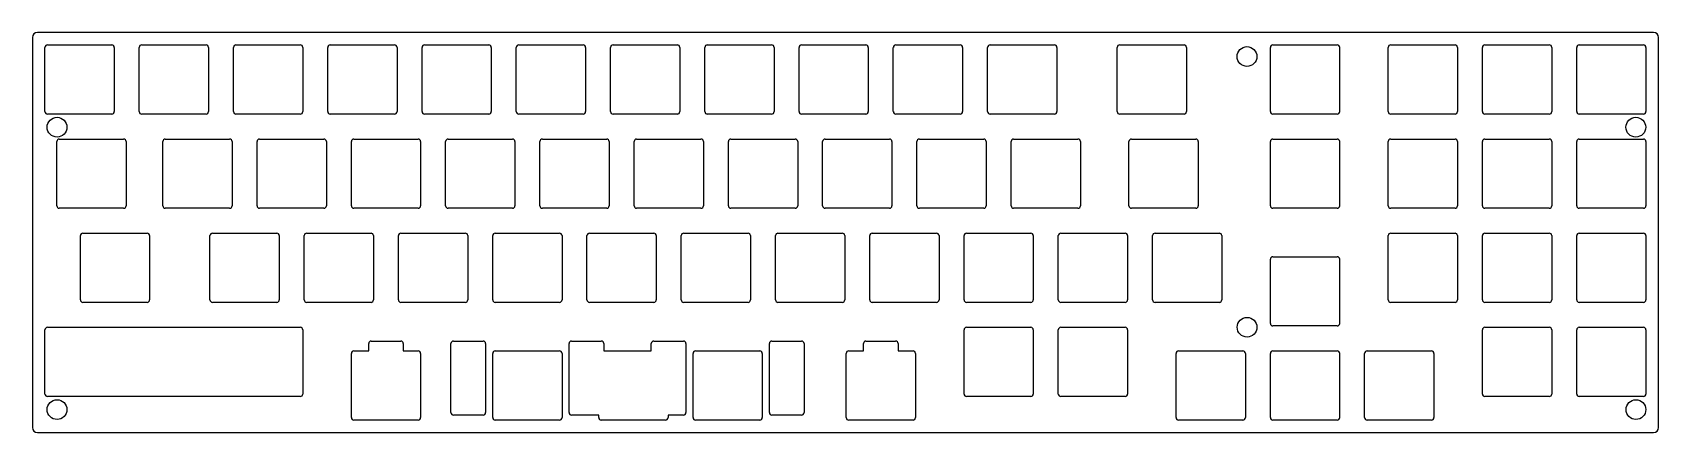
# Model space of a CAD drawing. Header units: millimetres. Extents: x -165 to 164, y -42 to 39.
import ezdxf

# ---------------------------------------------------------------- set-up
doc = ezdxf.new("R2010")
doc.units = ezdxf.units.MM
doc.layers.add('CUTOUTS', color=1, linetype='CONTINUOUS')
doc.layers.add('PERIMETER', color=5, linetype='CONTINUOUS')

msp = doc.modelspace()

# ---------------------------------------------------------------- linework, layer by layer
at = {"layer": 'CUTOUTS'}
for p, q in [((-161.48, 36.59), (-148.48, 36.59)), ((-142.43, 36.59), (-129.43, 36.59)), ((-123.38, 36.59), (-110.38, 36.59)), ((-104.33, 36.59), (-91.33, 36.59)), ((-85.28, 36.59), (-72.28, 36.59)), ((-66.23, 36.59), (-53.22, 36.59)), ((-47.17, 36.59), (-34.18, 36.59)), ((-28.12, 36.59), (-15.13, 36.59)), ((-9.07, 36.59), (3.92, 36.59)), ((9.98, 36.59), (22.97, 36.59)), ((29.03, 36.59), (42.03, 36.59)), ((55.22, 36.59), (68.22, 36.59)), ((86.17, 36.59), (99.18, 36.59)), ((109.99, 36.59), (122.99, 36.59)), ((129.04, 36.59), (142.04, 36.59)), ((148.09, 36.59), (161.09, 36.59)), ((-161.98, 23.09), (-161.98, 36.09)), ((-147.98, 36.09), (-147.98, 23.09)), ((-142.93, 23.09), (-142.93, 36.09)), ((-128.93, 36.09), (-128.93, 23.09)), ((-123.88, 23.09), (-123.88, 36.09)), ((-109.88, 36.09), (-109.88, 23.09)), ((-104.83, 23.09), (-104.83, 36.09)), ((-90.83, 36.09), (-90.83, 23.09)), ((-85.78, 23.09), (-85.78, 36.09)), ((-71.78, 36.09), (-71.78, 23.09)), ((-66.73, 23.09), (-66.73, 36.09)), ((-52.73, 36.09), (-52.73, 23.09)), ((-47.67, 23.09), (-47.67, 36.09)), ((-33.68, 36.09), (-33.68, 23.09)), ((-28.63, 23.09), (-28.63, 36.09)), ((-14.63, 36.09), (-14.63, 23.09)), ((-9.57, 23.09), (-9.57, 36.09)), ((4.42, 36.09), (4.42, 23.09)), ((9.47, 23.09), (9.47, 36.09)), ((23.47, 36.09), (23.47, 23.09)), ((28.53, 23.09), (28.53, 36.09)), ((42.52, 36.09), (42.52, 23.09)), ((54.72, 23.09), (54.72, 36.09)), ((68.72, 36.09), (68.72, 23.09)), ((85.67, 23.09), (85.67, 36.09)), ((99.67, 36.09), (99.67, 23.09)), ((109.49, 23.09), (109.49, 36.09)), ((123.49, 36.09), (123.49, 23.09)), ((128.54, 23.09), (128.54, 36.09)), ((142.54, 36.09), (142.54, 23.09)), ((147.59, 23.09), (147.59, 36.09)), ((161.59, 36.09), (161.59, 23.09)), ((-148.48, 22.59), (-161.48, 22.59)), ((-129.43, 22.59), (-142.43, 22.59)), ((-110.38, 22.59), (-123.38, 22.59)), ((-91.33, 22.59), (-104.33, 22.59)), ((-72.28, 22.59), (-85.28, 22.59)), ((-53.22, 22.59), (-66.23, 22.59)), ((-34.18, 22.59), (-47.17, 22.59)), ((-15.13, 22.59), (-28.12, 22.59)), ((3.92, 22.59), (-9.07, 22.59)), ((22.97, 22.59), (9.98, 22.59)), ((42.03, 22.59), (29.03, 22.59)), ((68.22, 22.59), (55.22, 22.59)), ((99.18, 22.59), (86.17, 22.59)), ((122.99, 22.59), (109.99, 22.59)), ((142.04, 22.59), (129.04, 22.59)), ((161.09, 22.59), (148.09, 22.59)), ((-159.59, 4.04), (-159.59, 17.04)), ((-159.09, 17.54), (-146.09, 17.54)), ((-145.59, 17.04), (-145.59, 4.04)), ((-138.16, 4.04), (-138.16, 17.04)), ((-137.66, 17.54), (-124.66, 17.54)), ((-124.16, 17.04), (-124.16, 4.04)), ((-119.11, 4.04), (-119.11, 17.04)), ((-118.61, 17.54), (-105.61, 17.54)), ((-105.11, 17.04), (-105.11, 4.04)), ((-100.06, 4.04), (-100.06, 17.04)), ((-99.56, 17.54), (-86.56, 17.54)), ((-86.06, 17.04), (-86.06, 4.04)), ((-81.01, 4.04), (-81.01, 17.04)), ((-80.51, 17.54), (-67.51, 17.54)), ((-67.01, 17.04), (-67.01, 4.04)), ((-61.96, 4.04), (-61.96, 17.04)), ((-61.46, 17.54), (-48.46, 17.54)), ((-47.96, 17.04), (-47.96, 4.04)), ((-42.91, 4.04), (-42.91, 17.04)), ((-42.41, 17.54), (-29.41, 17.54)), ((-28.91, 17.04), (-28.91, 4.04)), ((-23.86, 4.04), (-23.86, 17.04)), ((-23.36, 17.54), (-10.36, 17.54)), ((-9.86, 17.04), (-9.86, 4.04)), ((-4.81, 4.04), (-4.81, 17.04)), ((-4.31, 17.54), (8.69, 17.54)), ((9.19, 17.04), (9.19, 4.04)), ((14.24, 4.04), (14.24, 17.04)), ((14.74, 17.54), (27.74, 17.54)), ((28.24, 17.04), (28.24, 4.04)), ((33.29, 4.04), (33.29, 17.04)), ((33.79, 17.54), (46.79, 17.54)), ((47.29, 17.04), (47.29, 4.04)), ((57.1, 4.04), (57.1, 17.04)), ((57.6, 17.54), (70.6, 17.54)), ((71.1, 17.04), (71.1, 4.04)), ((85.67, 4.04), (85.67, 17.04)), ((86.17, 17.54), (99.18, 17.54)), ((99.67, 17.04), (99.67, 4.04)), ((109.49, 4.04), (109.49, 17.04)), ((109.99, 17.54), (122.99, 17.54)), ((123.49, 17.04), (123.49, 4.04)), ((128.54, 4.04), (128.54, 17.04)), ((129.04, 17.54), (142.04, 17.54)), ((142.54, 17.04), (142.54, 4.04)), ((147.59, 4.04), (147.59, 17.04)), ((148.09, 17.54), (161.09, 17.54)), ((161.59, 17.04), (161.59, 4.04)), ((-146.09, 3.54), (-159.09, 3.54)), ((-124.66, 3.54), (-137.66, 3.54)), ((-105.61, 3.54), (-118.61, 3.54)), ((-86.56, 3.54), (-99.56, 3.54)), ((-67.51, 3.54), (-80.51, 3.54)), ((-48.46, 3.54), (-61.46, 3.54)), ((-29.41, 3.54), (-42.41, 3.54)), ((-10.36, 3.54), (-23.36, 3.54)), ((8.69, 3.54), (-4.31, 3.54)), ((27.74, 3.54), (14.74, 3.54)), ((46.79, 3.54), (33.79, 3.54)), ((70.6, 3.54), (57.6, 3.54)), ((99.18, 3.54), (86.17, 3.54)), ((122.99, 3.54), (109.99, 3.54)), ((142.04, 3.54), (129.04, 3.54)), ((161.09, 3.54), (148.09, 3.54)), ((-154.83, -15.01), (-154.83, -2.01)), ((-154.33, -1.51), (-141.33, -1.51)), ((-140.83, -2.01), (-140.83, -15.01)), ((-128.64, -15.01), (-128.64, -2.01)), ((-128.14, -1.51), (-115.14, -1.51)), ((-114.64, -2.01), (-114.64, -15.01)), ((-109.59, -15.01), (-109.59, -2.01)), ((-109.09, -1.51), (-96.09, -1.51)), ((-95.59, -2.01), (-95.59, -15.01)), ((-90.54, -15.01), (-90.54, -2.01)), ((-90.04, -1.51), (-77.04, -1.51)), ((-76.54, -2.01), (-76.54, -15.01)), ((-71.49, -15.01), (-71.49, -2.01)), ((-70.99, -1.51), (-57.99, -1.51)), ((-57.49, -2.01), (-57.49, -15.01)), ((-52.44, -15.01), (-52.44, -2.01)), ((-51.94, -1.51), (-38.94, -1.51)), ((-38.44, -2.01), (-38.44, -15.01)), ((-33.39, -15.01), (-33.39, -2.01)), ((-32.89, -1.51), (-19.89, -1.51)), ((-19.39, -2.01), (-19.39, -15.01)), ((-14.34, -15.01), (-14.34, -2.01)), ((-13.84, -1.51), (-0.84, -1.51)), ((-0.34, -2.01), (-0.34, -15.01)), ((4.71, -15.01), (4.71, -2.01)), ((5.21, -1.51), (18.21, -1.51)), ((18.71, -2.01), (18.71, -15.01)), ((23.76, -15.01), (23.76, -2.01)), ((24.26, -1.51), (37.26, -1.51)), ((37.76, -2.01), (37.76, -15.01)), ((42.81, -15.01), (42.81, -2.01)), ((43.31, -1.51), (56.31, -1.51)), ((56.81, -2.01), (56.81, -15.01)), ((61.86, -15.01), (61.86, -2.01)), ((62.36, -1.51), (75.36, -1.51)), ((75.86, -2.01), (75.86, -15.01)), ((109.49, -15.01), (109.49, -2.01)), ((109.99, -1.51), (122.99, -1.51)), ((123.49, -2.01), (123.49, -15.01)), ((128.54, -15.01), (128.54, -2.01)), ((129.04, -1.51), (142.04, -1.51)), ((142.54, -2.01), (142.54, -15.01)), ((147.59, -15.01), (147.59, -2.01)), ((148.09, -1.51), (161.09, -1.51)), ((161.59, -2.01), (161.59, -15.01)), ((86.17, -6.28), (99.18, -6.28)), ((85.67, -19.78), (85.67, -6.78)), ((99.67, -6.78), (99.67, -19.78)), ((-141.33, -15.51), (-154.33, -15.51)), ((-115.14, -15.51), (-128.14, -15.51)), ((-96.09, -15.51), (-109.09, -15.51)), ((-77.04, -15.51), (-90.04, -15.51)), ((-57.99, -15.51), (-70.99, -15.51)), ((-38.94, -15.51), (-51.94, -15.51)), ((-19.89, -15.51), (-32.89, -15.51)), ((-0.84, -15.51), (-13.84, -15.51)), ((18.21, -15.51), (5.21, -15.51)), ((37.26, -15.51), (24.26, -15.51)), ((56.31, -15.51), (43.31, -15.51)), ((75.36, -15.51), (62.36, -15.51)), ((122.99, -15.51), (109.99, -15.51)), ((142.04, -15.51), (129.04, -15.51)), ((161.09, -15.51), (148.09, -15.51)), ((-161.98, -34.06), (-161.98, -21.06)), ((-161.48, -20.56), (-110.38, -20.56)), ((-109.88, -21.06), (-109.88, -34.06)), ((23.76, -34.06), (23.76, -21.06)), ((24.26, -20.56), (37.26, -20.56)), ((37.76, -21.06), (37.76, -34.06)), ((42.81, -34.06), (42.81, -21.06)), ((43.31, -20.56), (56.31, -20.56)), ((56.81, -21.06), (56.81, -34.06)), ((99.18, -20.28), (86.17, -20.28)), ((128.54, -34.06), (128.54, -21.06)), ((129.04, -20.56), (142.04, -20.56)), ((142.54, -21.06), (142.54, -34.06)), ((147.59, -34.06), (147.59, -21.06)), ((148.09, -20.56), (161.09, -20.56)), ((161.59, -21.06), (161.59, -34.06)), ((-100.06, -38.83), (-100.06, -25.83)), ((-99.56, -25.33), (-96.56, -25.33)), ((-96.56, -25.33), (-96.56, -23.83)), ((-96.06, -23.33), (-90.06, -23.33)), ((-89.56, -23.83), (-89.56, -25.33)), ((-89.56, -25.33), (-86.56, -25.33)), ((-86.06, -25.83), (-86.06, -38.83)), ((-79.93, -37.83), (-79.93, -23.83)), ((-79.43, -23.33), (-73.43, -23.33)), ((-72.93, -23.83), (-72.93, -37.83)), ((-71.49, -38.83), (-71.49, -25.83)), ((-70.99, -25.33), (-57.99, -25.33)), ((-57.49, -25.83), (-57.49, -38.83)), ((-56.05, -37.83), (-56.05, -23.83)), ((-55.55, -23.33), (-49.55, -23.33)), ((-49.05, -23.83), (-49.05, -25.33)), ((-49.05, -25.33), (-39.44, -25.33)), ((-39.44, -25.33), (-39.44, -23.83)), ((-38.94, -23.33), (-32.94, -23.33)), ((-32.44, -23.83), (-32.44, -37.83)), ((-31.01, -38.83), (-31.01, -25.83)), ((-30.51, -25.33), (-17.51, -25.33)), ((-17.01, -25.83), (-17.01, -38.83)), ((-15.57, -37.83), (-15.57, -23.83)), ((-15.07, -23.33), (-9.07, -23.33)), ((-8.57, -23.83), (-8.57, -37.83)), ((-0.05, -38.83), (-0.05, -25.83)), ((0.45, -25.33), (3.44, -25.33)), ((3.44, -25.33), (3.44, -23.83)), ((3.94, -23.33), (9.94, -23.33)), ((10.44, -23.83), (10.44, -25.33)), ((10.44, -25.33), (13.45, -25.33)), ((13.95, -25.83), (13.95, -38.83)), ((66.62, -38.83), (66.62, -25.83)), ((67.12, -25.33), (80.12, -25.33)), ((80.62, -25.83), (80.62, -38.83)), ((85.67, -38.83), (85.67, -25.83)), ((86.17, -25.33), (99.18, -25.33)), ((99.67, -25.83), (99.67, -38.83)), ((104.72, -38.83), (104.72, -25.83)), ((105.23, -25.33), (118.23, -25.33)), ((118.73, -25.83), (118.73, -38.83)), ((-110.38, -34.56), (-161.48, -34.56)), ((37.26, -34.56), (24.26, -34.56)), ((56.31, -34.56), (43.31, -34.56)), ((142.04, -34.56), (129.04, -34.56)), ((161.09, -34.56), (148.09, -34.56)), ((-86.56, -39.33), (-99.56, -39.33)), ((-73.43, -38.33), (-79.43, -38.33)), ((-57.99, -39.33), (-70.99, -39.33)), ((-50.06, -38.33), (-55.55, -38.33)), ((-50.06, -38.83), (-50.06, -38.33)), ((-36.56, -39.33), (-49.56, -39.33)), ((-32.94, -38.33), (-36.06, -38.33)), ((-36.06, -38.33), (-36.06, -38.83)), ((-17.51, -39.33), (-30.51, -39.33)), ((-9.07, -38.33), (-15.07, -38.33)), ((13.45, -39.33), (0.45, -39.33)), ((80.12, -39.33), (67.12, -39.33)), ((99.18, -39.33), (86.17, -39.33)), ((118.23, -39.33), (105.23, -39.33))]:
    msp.add_line(p, q, dxfattribs=at)
for centre in [(80.95, 34.24), (-159.55, 19.94), (159.53, 19.94), (80.96, -20.54), (-159.55, -37.21), (159.55, -37.21)]:
    msp.add_circle(centre, 2, dxfattribs=at)
for centre, start, end in [((-161.48, 36.09), 90, 180), ((-148.48, 36.09), 0, 90), ((-142.43, 36.09), 90, 180), ((-129.43, 36.09), 0, 90), ((-123.38, 36.09), 90, 180), ((-110.38, 36.09), 0, 90), ((-104.33, 36.09), 90, 180), ((-91.33, 36.09), 0, 90), ((-85.28, 36.09), 90, 180), ((-72.28, 36.09), 0, 90), ((-66.23, 36.09), 90, 180), ((-53.22, 36.09), 0, 90), ((-47.17, 36.09), 90, 180), ((-34.18, 36.09), 0, 90), ((-28.12, 36.09), 90, 180), ((-15.13, 36.09), 0, 90), ((-9.07, 36.09), 90, 180), ((3.92, 36.09), 0, 90), ((9.98, 36.09), 90, 180), ((22.97, 36.09), 0, 90), ((29.03, 36.09), 90, 180), ((42.03, 36.09), 0, 90), ((55.22, 36.09), 90, 180), ((68.22, 36.09), 0, 90), ((86.17, 36.09), 90, 180), ((99.18, 36.09), 0, 90), ((109.99, 36.09), 90, 180), ((122.99, 36.09), 0, 90), ((129.04, 36.09), 90, 180), ((142.04, 36.09), 0, 90), ((148.09, 36.09), 90, 180), ((161.09, 36.09), 0, 90), ((-161.48, 23.09), 180, 270), ((-148.48, 23.09), -90, 0), ((-142.43, 23.09), 180, 270), ((-129.43, 23.09), -90, 0), ((-123.38, 23.09), 180, 270), ((-110.38, 23.09), -90, 0), ((-104.33, 23.09), 180, 270), ((-91.33, 23.09), -90, 0), ((-85.28, 23.09), 180, 270), ((-72.28, 23.09), -90, 0), ((-66.23, 23.09), 180, 270), ((-53.22, 23.09), -90, 0), ((-47.17, 23.09), 180, 270), ((-34.18, 23.09), -90, 0), ((-28.12, 23.09), 180, 270), ((-15.13, 23.09), -90, 0), ((-9.07, 23.09), 180, 270), ((3.92, 23.09), -90, 0), ((9.98, 23.09), 180, 270), ((22.97, 23.09), -90, 0), ((29.03, 23.09), 180, 270), ((42.03, 23.09), -90, 0), ((55.22, 23.09), 180, 270), ((68.22, 23.09), -90, 0), ((86.17, 23.09), 180, 270), ((99.18, 23.09), -90, 0), ((109.99, 23.09), 180, 270), ((122.99, 23.09), -90, 0), ((129.04, 23.09), 180, 270), ((142.04, 23.09), -90, 0), ((148.09, 23.09), 180, 270), ((161.09, 23.09), -90, 0), ((-159.09, 17.04), 90, 180), ((-146.09, 17.04), 0, 90), ((-137.66, 17.04), 90, 180), ((-124.66, 17.04), 0, 90), ((-118.61, 17.04), 90, 180), ((-105.61, 17.04), 0, 90), ((-99.56, 17.04), 90, 180), ((-86.56, 17.04), 0, 90), ((-80.51, 17.04), 90, 180), ((-67.51, 17.04), 0, 90), ((-61.46, 17.04), 90, 180), ((-48.46, 17.04), 0, 90), ((-42.41, 17.04), 90, 180), ((-29.41, 17.04), 0, 90), ((-23.36, 17.04), 90, 180), ((-10.36, 17.04), 0, 90), ((-4.31, 17.04), 90, 180), ((8.69, 17.04), 0, 90), ((14.74, 17.04), 90, 180), ((27.74, 17.04), 0, 90), ((33.79, 17.04), 90, 180), ((46.79, 17.04), 0, 90), ((57.6, 17.04), 90, 180), ((70.6, 17.04), 0, 90), ((86.17, 17.04), 90, 180), ((99.18, 17.04), 0, 90), ((109.99, 17.04), 90, 180), ((122.99, 17.04), 0, 90), ((129.04, 17.04), 90, 180), ((142.04, 17.04), 0, 90), ((148.09, 17.04), 90, 180), ((161.09, 17.04), 0, 90), ((-159.09, 4.04), 180, 270), ((-146.09, 4.04), -90, 0), ((-137.66, 4.04), 180, 270), ((-124.66, 4.04), -90, 0), ((-118.61, 4.04), 180, 270), ((-105.61, 4.04), -90, 0), ((-99.56, 4.04), 180, 270), ((-86.56, 4.04), -90, 0), ((-80.51, 4.04), 180, 270), ((-67.51, 4.04), -90, 0), ((-61.46, 4.04), 180, 270), ((-48.46, 4.04), -90, 0), ((-42.41, 4.04), 180, 270), ((-29.41, 4.04), -90, 0), ((-23.36, 4.04), 180, 270), ((-10.36, 4.04), -90, 0), ((-4.31, 4.04), 180, 270), ((8.69, 4.04), -90, 0), ((14.74, 4.04), 180, 270), ((27.74, 4.04), -90, 0), ((33.79, 4.04), 180, 270), ((46.79, 4.04), -90, 0), ((57.6, 4.04), 180, 270), ((70.6, 4.04), -90, 0), ((86.17, 4.04), 180, 270), ((99.18, 4.04), -90, 0), ((109.99, 4.04), 180, 270), ((122.99, 4.04), -90, 0), ((129.04, 4.04), 180, 270), ((142.04, 4.04), -90, 0), ((148.09, 4.04), 180, 270), ((161.09, 4.04), -90, 0), ((-154.33, -2.01), 90, 180), ((-141.33, -2.01), 0, 90), ((-128.14, -2.01), 90, 180), ((-115.14, -2.01), 0, 90), ((-109.09, -2.01), 90, 180), ((-96.09, -2.01), 0, 90), ((-90.04, -2.01), 90, 180), ((-77.04, -2.01), 0, 90), ((-70.99, -2.01), 90, 180), ((-57.99, -2.01), 0, 90), ((-51.94, -2.01), 90, 180), ((-38.94, -2.01), 0, 90), ((-32.89, -2.01), 90, 180), ((-19.89, -2.01), 0, 90), ((-13.84, -2.01), 90, 180), ((-0.84, -2.01), 0, 90), ((5.21, -2.01), 90, 180), ((18.21, -2.01), 0, 90), ((24.26, -2.01), 90, 180), ((37.26, -2.01), 0, 90), ((43.31, -2.01), 90, 180), ((56.31, -2.01), 0, 90), ((62.36, -2.01), 90, 180), ((75.36, -2.01), 0, 90), ((109.99, -2.01), 90, 180), ((122.99, -2.01), 0, 90), ((129.04, -2.01), 90, 180), ((142.04, -2.01), 0, 90), ((148.09, -2.01), 90, 180), ((161.09, -2.01), 0, 90), ((86.17, -6.78), 90, 180), ((99.18, -6.78), 0, 90), ((-154.33, -15.01), 180, 270), ((-141.33, -15.01), -90, 0), ((-128.14, -15.01), 180, 270), ((-115.14, -15.01), -90, 0), ((-109.09, -15.01), 180, 270), ((-96.09, -15.01), -90, 0), ((-90.04, -15.01), 180, 270), ((-77.04, -15.01), -90, 0), ((-70.99, -15.01), 180, 270), ((-57.99, -15.01), -90, 0), ((-51.94, -15.01), 180, 270), ((-38.94, -15.01), -90, 0), ((-32.89, -15.01), 180, 270), ((-19.89, -15.01), -90, 0), ((-13.84, -15.01), 180, 270), ((-0.84, -15.01), -90, 0), ((5.21, -15.01), 180, 270), ((18.21, -15.01), -90, 0), ((24.26, -15.01), 180, 270), ((37.26, -15.01), -90, 0), ((43.31, -15.01), 180, 270), ((56.31, -15.01), -90, 0), ((62.36, -15.01), 180, 270), ((75.36, -15.01), -90, 0), ((109.99, -15.01), 180, 270), ((122.99, -15.01), -90, 0), ((129.04, -15.01), 180, 270), ((142.04, -15.01), -90, 0), ((148.09, -15.01), 180, 270), ((161.09, -15.01), -90, 0), ((-161.48, -21.06), 90, 180), ((-110.38, -21.06), 0, 90), ((24.26, -21.06), 90, 180), ((37.26, -21.06), 0, 90), ((43.31, -21.06), 90, 180), ((56.31, -21.06), 0, 90), ((86.17, -19.78), 180, 270), ((99.18, -19.78), -90, 0), ((129.04, -21.06), 90, 180), ((142.04, -21.06), 0, 90), ((148.09, -21.06), 90, 180), ((161.09, -21.06), 0, 90), ((-99.56, -25.83), 90, 180), ((-96.06, -23.83), 90, 180), ((-90.06, -23.83), 0, 90), ((-86.56, -25.83), 0, 90), ((-79.43, -23.83), 90, 180), ((-73.43, -23.83), 0, 90), ((-70.99, -25.83), 90, 180), ((-57.99, -25.83), 0, 90), ((-55.55, -23.83), 90, 180), ((-49.55, -23.83), 0, 90), ((-38.94, -23.83), 90, 180), ((-32.94, -23.83), 0, 90), ((-30.51, -25.83), 90, 180), ((-17.51, -25.83), 0, 90), ((-15.07, -23.83), 90, 180), ((-9.07, -23.83), 0, 90), ((0.45, -25.83), 90, 180), ((3.94, -23.83), 90, 180), ((9.94, -23.83), 0, 90), ((13.45, -25.83), 0, 90), ((67.12, -25.83), 90, 180), ((80.12, -25.83), 0, 90), ((86.17, -25.83), 90, 180), ((99.18, -25.83), 0, 90), ((105.23, -25.83), 90, 180), ((118.23, -25.83), 0, 90), ((-161.48, -34.06), 180, 270), ((-110.38, -34.06), -90, 0), ((24.26, -34.06), 180, 270), ((37.26, -34.06), -90, 0), ((43.31, -34.06), 180, 270), ((56.31, -34.06), -90, 0), ((129.04, -34.06), 180, 270), ((142.04, -34.06), -90, 0), ((148.09, -34.06), 180, 270), ((161.09, -34.06), -90, 0), ((-99.56, -38.83), 180, 270), ((-86.56, -38.83), -90, 0), ((-79.43, -37.83), 180, 270), ((-73.43, -37.83), -90, 0), ((-70.99, -38.83), 180, 270), ((-57.99, -38.83), -90, 0), ((-55.55, -37.83), 180, 270), ((-49.56, -38.83), 180, 270), ((-36.56, -38.83), -90, 0), ((-32.94, -37.83), -90, 0), ((-30.51, -38.83), 180, 270), ((-17.51, -38.83), -90, 0), ((-15.07, -37.83), 180, 270), ((-9.07, -37.83), -90, 0), ((0.45, -38.83), 180, 270), ((13.45, -38.83), -90, 0), ((67.12, -38.83), 180, 270), ((80.12, -38.83), -90, 0), ((86.17, -38.83), 180, 270), ((99.18, -38.83), -90, 0), ((105.23, -38.83), 180, 270), ((118.23, -38.83), -90, 0)]:
    msp.add_arc(centre, 0.5, start, end, dxfattribs=at)
at = {"layer": 'PERIMETER'}
for p, q in [((-164.5, 38.11), (-164.5, -40.85)), ((163.11, 39.11), (-163.5, 39.11)), ((164.11, -40.85), (164.11, 38.11)), ((-163.5, -41.85), (163.11, -41.85))]:
    msp.add_line(p, q, dxfattribs=at)
for centre, start, end in [((-163.5, 38.11), 90, 180), ((163.11, 38.11), 0, 90), ((-163.5, -40.85), 180, 270), ((163.11, -40.85), -90, 0)]:
    msp.add_arc(centre, 1, start, end, dxfattribs=at)

doc.saveas('drawing.dxf')
